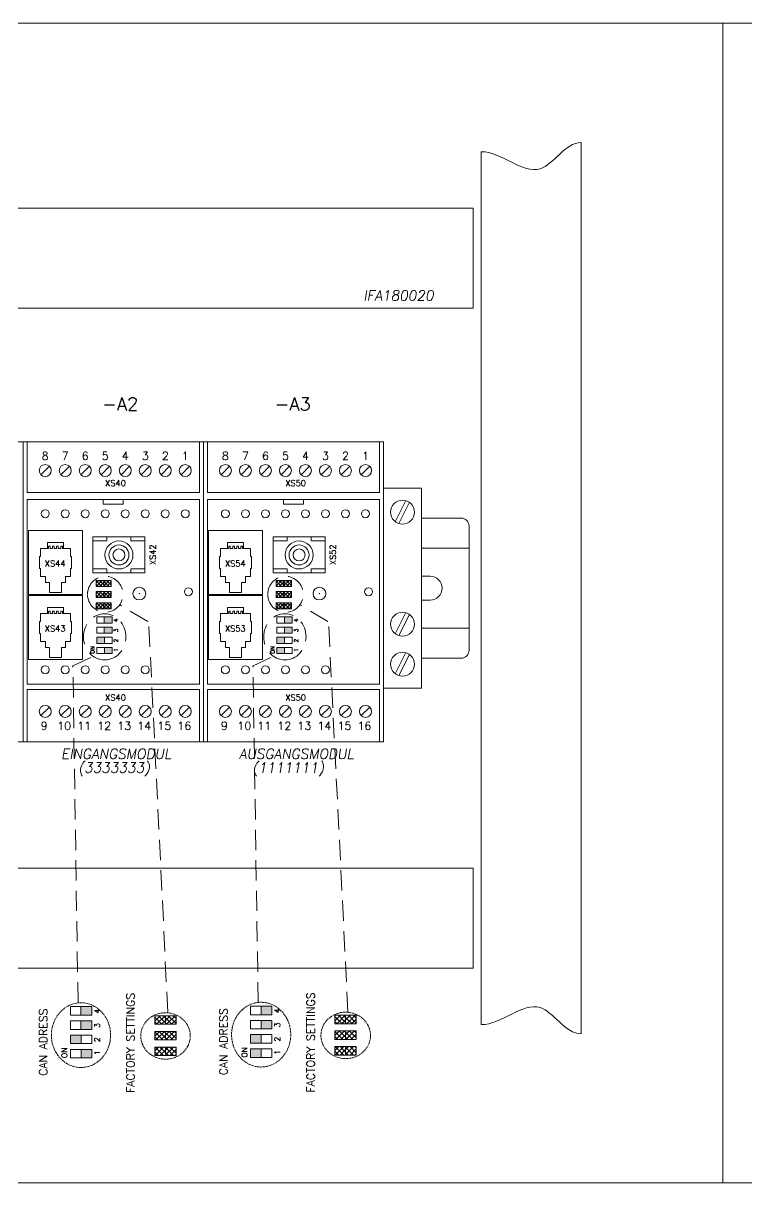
# Model space of a CAD drawing. Extents: x -2993 to 3661, y -4147 to -1441.
# Drawn here: x -1417.5 to -1236.7, y -2866.4 to -2576.6 of the extents above; entities that cross this region are included whole.
import ezdxf
from ezdxf.enums import TextEntityAlignment as Align

# ---------------------------------------------------------------- set-up
doc = ezdxf.new("R2010")
doc.units = 0
doc.header["$LTSCALE"] = 0.1
doc.header["$MEASUREMENT"] = 0
doc.linetypes.add('DASHED', pattern=[19.05, 12.7, -6.35])
doc.layers.get('0').update_dxf_attribs({"linetype": 'CONTINUOUS'})
for name, color, linetype in [('50C', 7, 'CONTINUOUS'), ('DIM', 5, 'CONTINUOUS'), ('KABELGOTEN', 5, 'CONTINUOUS'), ('MONTAGEPLAAT', 230, 'CONTINUOUS'), ('MOTMODULE', 7, 'CONTINUOUS'), ('RAILS', 1, 'CONTINUOUS')]:
    doc.layers.add(name, color=color, linetype=linetype)
doc.styles.get("Standard").update_dxf_attribs({"font": 'simplex.shx'})

msp = doc.modelspace()

# ---------------------------------------------------------------- hatches: boundary and pattern name
at = {"lineweight": 13}
h = msp.add_hatch(color=7, dxfattribs=at)
h.paths.add_polyline_path([(-1395.28, -2732.61), (-1397.16, -2732.61), (-1397.16, -2734.13), (-1395.28, -2734.13)])
h.paths.add_polyline_path([(-1397.16, -2730.07), (-1399.09, -2730.07), (-1399.09, -2731.59), (-1397.16, -2731.59)])
h.paths.add_polyline_path([(-1395.28, -2727.53), (-1397.21, -2727.53), (-1397.21, -2729.05), (-1395.28, -2729.05)])
h.paths.add_polyline_path([(-1395.28, -2724.99), (-1397.21, -2724.99), (-1397.21, -2726.51), (-1395.28, -2726.51)])
at = {"linetype": 'DASHED', "lineweight": 13}
h = msp.add_hatch(color=7, dxfattribs=at)
h.paths.add_polyline_path([(-1352.16, -2732.61), (-1354.09, -2732.61), (-1354.09, -2734.13), (-1352.16, -2734.13)])
h.paths.add_polyline_path([(-1352.16, -2730.07), (-1354.09, -2730.07), (-1354.09, -2731.59), (-1352.16, -2731.59)])
h.paths.add_polyline_path([(-1350.28, -2727.53), (-1352.21, -2727.53), (-1352.21, -2729.05), (-1350.28, -2729.05)])
h.paths.add_polyline_path([(-1350.28, -2724.99), (-1352.21, -2724.99), (-1352.21, -2726.51), (-1350.28, -2726.51)])
h = msp.add_hatch(color=7, dxfattribs=at)
h.paths.add_polyline_path([(-1400.36, -2833.06), (-1402.99, -2833.06), (-1402.99, -2835.19), (-1400.36, -2835.19)])
h.paths.add_polyline_path([(-1402.99, -2829.5), (-1405.69, -2829.5), (-1405.69, -2831.63), (-1402.99, -2831.63)])
h.paths.add_polyline_path([(-1400.36, -2825.94), (-1403.06, -2825.94), (-1403.06, -2828.08), (-1400.36, -2828.08)])
h.paths.add_polyline_path([(-1400.36, -2822.39), (-1403.06, -2822.39), (-1403.06, -2824.52), (-1400.36, -2824.52)])
h = msp.add_hatch(color=7, dxfattribs=at)
h.paths.add_polyline_path([(-1357.99, -2832.93), (-1360.69, -2832.93), (-1360.69, -2835.06), (-1357.99, -2835.06)])
h.paths.add_polyline_path([(-1357.99, -2829.38), (-1360.69, -2829.38), (-1360.69, -2831.51), (-1357.99, -2831.51)])
h.paths.add_polyline_path([(-1355.36, -2825.82), (-1358.06, -2825.82), (-1358.06, -2827.95), (-1355.36, -2827.95)])
h.paths.add_polyline_path([(-1355.36, -2822.26), (-1358.06, -2822.26), (-1358.06, -2824.4), (-1355.36, -2824.4)])

# ---------------------------------------------------------------- linework, layer by layer
at = {"color": 7, "linetype": 'Continuous', "lineweight": 13}
for p, q in [((-1417.47, -2681.2), (-1462.47, -2681.2)), ((-1417.47, -2756.2), (-1417.47, -2681.2)), ((-1417.47, -2756.2), (-1417.47, -2681.2)), ((-1417.47, -2756.2), (-1417.47, -2681.2)), ((-1417.47, -2756.2), (-1417.47, -2681.2)), ((-1417.47, -2756.2), (-1417.47, -2681.2)), ((-1417.47, -2756.2), (-1417.47, -2681.2)), ((-1417.47, -2756.2), (-1417.47, -2681.2)), ((-1417.47, -2756.2), (-1417.47, -2681.2)), ((-1372.47, -2681.2), (-1417.47, -2681.2)), ((-1372.47, -2681.2), (-1417.47, -2681.2)), ((-1372.47, -2756.2), (-1372.47, -2681.2)), ((-1372.47, -2756.2), (-1372.47, -2681.2)), ((-1372.47, -2756.2), (-1372.47, -2681.2)), ((-1372.47, -2756.2), (-1372.47, -2681.2)), ((-1372.47, -2756.2), (-1372.47, -2681.2)), ((-1372.47, -2756.2), (-1372.47, -2681.2)), ((-1372.47, -2756.2), (-1372.47, -2681.2)), ((-1372.47, -2756.2), (-1372.47, -2681.2)), ((-1372.47, -2756.2), (-1372.47, -2681.2)), ((-1372.47, -2756.2), (-1372.47, -2681.2)), ((-1327.47, -2681.2), (-1372.47, -2681.2)), ((-1327.47, -2681.2), (-1372.47, -2681.2)), ((-1327.47, -2756.2), (-1327.47, -2681.2)), ((-1327.47, -2756.2), (-1327.47, -2681.2)), ((-1327.47, -2756.2), (-1327.47, -2681.2)), ((-1327.47, -2756.2), (-1327.47, -2681.2)), ((-1417.47, -2756.2), (-1462.47, -2756.2)), ((-1417.47, -2756.2), (-1462.47, -2756.2)), ((-1372.47, -2756.2), (-1417.47, -2756.2)), ((-1372.47, -2756.2), (-1417.47, -2756.2)), ((-1327.47, -2756.2), (-1372.47, -2756.2)), ((-1327.47, -2756.2), (-1372.47, -2756.2)), ((-1405.69, -2822.39), (-1405.69, -2824.52)), ((-1400.36, -2822.39), (-1405.69, -2822.39)), ((-1403.06, -2822.39), (-1403.06, -2824.52)), ((-1400.36, -2824.52), (-1400.36, -2822.39)), ((-1360.69, -2822.26), (-1360.69, -2824.4)), ((-1355.36, -2822.26), (-1360.69, -2822.26)), ((-1358.06, -2822.26), (-1358.06, -2824.4)), ((-1355.36, -2824.4), (-1355.36, -2822.26)), ((-1405.69, -2824.52), (-1400.36, -2824.52)), ((-1384.62, -2824.66), (-1379.28, -2824.66)), ((-1384.62, -2826.8), (-1384.62, -2824.66)), ((-1381.92, -2824.66), (-1381.92, -2826.8)), ((-1379.28, -2824.66), (-1379.28, -2826.8)), ((-1360.69, -2824.4), (-1355.36, -2824.4)), ((-1339.62, -2824.54), (-1334.28, -2824.54)), ((-1339.62, -2826.67), (-1339.62, -2824.54)), ((-1336.92, -2824.54), (-1336.92, -2826.67)), ((-1334.28, -2824.54), (-1334.28, -2826.67)), ((-1405.69, -2825.94), (-1405.69, -2828.08)), ((-1400.36, -2825.94), (-1405.69, -2825.94)), ((-1405.69, -2828.08), (-1400.36, -2828.08)), ((-1403.06, -2825.94), (-1403.06, -2828.08)), ((-1400.36, -2828.08), (-1400.36, -2825.94)), ((-1379.28, -2826.8), (-1384.62, -2826.8)), ((-1384.62, -2830.71), (-1384.62, -2828.57)), ((-1384.62, -2828.57), (-1379.28, -2828.57)), ((-1381.92, -2828.57), (-1381.92, -2830.71)), ((-1379.28, -2828.57), (-1379.28, -2830.71)), ((-1360.69, -2825.82), (-1360.69, -2827.95)), ((-1355.36, -2825.82), (-1360.69, -2825.82)), ((-1360.69, -2827.95), (-1355.36, -2827.95)), ((-1358.06, -2825.82), (-1358.06, -2827.95)), ((-1355.36, -2827.95), (-1355.36, -2825.82)), ((-1334.28, -2826.67), (-1339.62, -2826.67)), ((-1339.62, -2830.58), (-1339.62, -2828.45)), ((-1339.62, -2828.45), (-1334.28, -2828.45)), ((-1336.92, -2828.45), (-1336.92, -2830.58)), ((-1334.28, -2828.45), (-1334.28, -2830.58)), ((-1405.69, -2831.63), (-1405.69, -2829.5)), ((-1405.69, -2829.5), (-1400.36, -2829.5)), ((-1402.99, -2829.5), (-1402.99, -2831.63)), ((-1400.36, -2829.5), (-1400.36, -2831.63)), ((-1379.28, -2830.71), (-1384.62, -2830.71)), ((-1360.69, -2831.51), (-1360.69, -2829.38)), ((-1360.69, -2829.38), (-1355.36, -2829.38)), ((-1355.36, -2831.51), (-1360.69, -2831.51)), ((-1357.99, -2829.38), (-1357.99, -2831.51)), ((-1355.36, -2829.38), (-1355.36, -2831.51)), ((-1334.28, -2830.58), (-1339.62, -2830.58)), ((-1400.36, -2831.63), (-1405.69, -2831.63)), ((-1405.69, -2835.19), (-1405.69, -2833.06)), ((-1405.69, -2833.06), (-1400.36, -2833.06)), ((-1402.99, -2833.06), (-1402.99, -2835.19)), ((-1400.36, -2833.06), (-1400.36, -2835.19)), ((-1384.62, -2832.49), (-1379.28, -2832.49)), ((-1384.62, -2834.62), (-1384.62, -2832.49)), ((-1381.92, -2832.49), (-1381.92, -2834.62)), ((-1379.28, -2832.49), (-1379.28, -2834.62)), ((-1360.69, -2835.06), (-1360.69, -2832.93)), ((-1360.69, -2832.93), (-1355.36, -2832.93)), ((-1357.99, -2832.93), (-1357.99, -2835.06)), ((-1355.36, -2832.93), (-1355.36, -2835.06)), ((-1339.62, -2832.36), (-1334.28, -2832.36)), ((-1339.62, -2834.49), (-1339.62, -2832.36)), ((-1336.92, -2832.36), (-1336.92, -2834.49)), ((-1334.28, -2832.36), (-1334.28, -2834.49)), ((-1400.36, -2835.19), (-1405.69, -2835.19)), ((-1379.28, -2834.62), (-1384.62, -2834.62)), ((-1355.36, -2835.06), (-1360.69, -2835.06)), ((-1334.28, -2834.49), (-1339.62, -2834.49))]:
    msp.add_line(p, q, dxfattribs=at)
at = {"color": 7, "lineweight": 13}
for p, q in [((-1417.47, -2681.2), (-1417.47, -2756.2)), ((-1417.47, -2681.2), (-1417.47, -2756.2)), ((-1417.47, -2681.2), (-1417.47, -2756.2)), ((-1417.47, -2681.2), (-1417.47, -2756.2)), ((-1417.47, -2681.2), (-1417.47, -2756.2)), ((-1417.47, -2681.2), (-1417.47, -2756.2)), ((-1417.47, -2681.2), (-1417.47, -2756.2)), ((-1417.47, -2681.2), (-1417.47, -2756.2)), ((-1372.47, -2681.2), (-1417.47, -2681.2)), ((-1372.47, -2681.2), (-1417.47, -2681.2)), ((-1416.47, -2693.9), (-1416.47, -2681.2)), ((-1373.47, -2693.9), (-1373.47, -2681.2)), ((-1372.47, -2681.2), (-1372.47, -2756.2)), ((-1372.47, -2681.2), (-1372.47, -2756.2)), ((-1372.47, -2681.2), (-1372.47, -2756.2)), ((-1372.47, -2681.2), (-1372.47, -2756.2)), ((-1372.47, -2681.2), (-1372.47, -2756.2)), ((-1372.47, -2681.2), (-1372.47, -2756.2)), ((-1372.47, -2681.2), (-1372.47, -2756.2)), ((-1372.47, -2681.2), (-1372.47, -2756.2)), ((-1372.47, -2681.2), (-1372.47, -2756.2)), ((-1327.47, -2681.2), (-1372.47, -2681.2)), ((-1327.47, -2681.2), (-1372.47, -2681.2)), ((-1371.47, -2693.9), (-1371.47, -2681.2)), ((-1328.47, -2693.9), (-1328.47, -2681.2)), ((-1327.47, -2681.2), (-1327.47, -2756.2)), ((-1410.91, -2687.34), (-1413.03, -2689.46)), ((-1405.91, -2687.34), (-1408.03, -2689.46)), ((-1400.91, -2687.34), (-1403.03, -2689.46)), ((-1395.91, -2687.34), (-1398.03, -2689.46)), ((-1390.91, -2687.34), (-1393.03, -2689.46)), ((-1385.91, -2687.34), (-1388.03, -2689.46)), ((-1380.91, -2687.34), (-1383.03, -2689.46)), ((-1375.91, -2687.34), (-1378.03, -2689.46)), ((-1365.91, -2687.34), (-1368.03, -2689.46)), ((-1360.91, -2687.34), (-1363.03, -2689.46)), ((-1355.91, -2687.34), (-1358.03, -2689.46)), ((-1350.91, -2687.34), (-1353.03, -2689.46)), ((-1345.91, -2687.34), (-1348.03, -2689.46)), ((-1340.91, -2687.34), (-1343.03, -2689.46)), ((-1335.91, -2687.34), (-1338.03, -2689.46)), ((-1330.91, -2687.34), (-1333.03, -2689.46)), ((-1417.47, -2740.9), (-1417.47, -2690.9)), ((-1417.47, -2740.9), (-1417.47, -2690.9)), ((-1417.47, -2740.9), (-1417.47, -2690.9)), ((-1372.47, -2740.9), (-1372.47, -2690.9)), ((-1327.47, -2740.9), (-1327.47, -2690.9)), ((-1417.47, -2699.38), (-1417.47, -2692.53)), ((-1417.47, -2743.7), (-1417.47, -2693.7)), ((-1417.47, -2743.7), (-1417.47, -2693.7)), ((-1373.47, -2693.9), (-1416.47, -2693.9)), ((-1372.47, -2743.7), (-1372.47, -2693.7)), ((-1372.47, -2743.7), (-1372.47, -2693.7)), ((-1328.47, -2693.9), (-1371.47, -2693.9)), ((-1327.47, -2742.8), (-1327.47, -2692.8)), ((-1327.47, -2743.7), (-1327.47, -2693.7)), ((-1327.47, -2743.7), (-1327.47, -2693.7)), ((-1327.47, -2743.7), (-1327.47, -2693.7)), ((-1417.47, -2741.8), (-1417.47, -2695.6)), ((-1417.47, -2741.8), (-1417.47, -2695.6)), ((-1416.47, -2741.8), (-1416.47, -2695.6)), ((-1373.47, -2695.6), (-1416.47, -2695.6)), ((-1397.47, -2695.6), (-1397.47, -2696.8)), ((-1392.47, -2696.8), (-1397.47, -2696.8)), ((-1392.47, -2695.6), (-1392.47, -2696.8)), ((-1373.47, -2741.8), (-1373.47, -2695.6)), ((-1372.47, -2741.8), (-1372.47, -2695.6)), ((-1371.47, -2741.8), (-1371.47, -2695.6)), ((-1328.47, -2695.6), (-1371.47, -2695.6)), ((-1352.47, -2695.6), (-1352.47, -2696.8)), ((-1347.47, -2696.8), (-1352.47, -2696.8)), ((-1347.47, -2695.6), (-1347.47, -2696.8)), ((-1328.47, -2741.8), (-1328.47, -2695.6)), ((-1317.97, -2700.3), (-1317.97, -2735.3)), ((-1416.16, -2703.37), (-1416.16, -2719.37)), ((-1416.16, -2703.37), (-1402.66, -2703.37)), ((-1402.66, -2703.37), (-1402.66, -2719.37)), ((-1371.16, -2703.37), (-1371.16, -2719.37)), ((-1371.16, -2703.37), (-1357.66, -2703.37)), ((-1357.66, -2703.37), (-1357.66, -2719.37)), ((-1411.41, -2706.37), (-1407.41, -2706.37)), ((-1411.41, -2706.37), (-1411.41, -2707.87)), ((-1407.41, -2706.37), (-1407.41, -2707.87)), ((-1400.05, -2705), (-1400.05, -2714)), ((-1387.05, -2705), (-1400.05, -2705)), ((-1396.55, -2706), (-1400.05, -2706)), ((-1396.55, -2706), (-1396.55, -2705)), ((-1390.55, -2706), (-1390.55, -2705)), ((-1387.05, -2706), (-1390.55, -2706)), ((-1387.05, -2705), (-1387.05, -2714)), ((-1366.41, -2706.37), (-1362.41, -2706.37)), ((-1366.41, -2706.37), (-1366.41, -2707.87)), ((-1362.41, -2706.37), (-1362.41, -2707.87)), ((-1355.05, -2705), (-1355.05, -2714)), ((-1342.05, -2705), (-1355.05, -2705)), ((-1351.55, -2706), (-1355.05, -2706)), ((-1351.55, -2706), (-1351.55, -2705)), ((-1345.55, -2706), (-1345.55, -2705)), ((-1342.05, -2706), (-1345.55, -2706)), ((-1342.05, -2705), (-1342.05, -2714)), ((-1413.16, -2707.87), (-1413.16, -2709.87)), ((-1413.16, -2707.87), (-1411.41, -2707.87)), ((-1411.14, -2707.87), (-1411.41, -2707.87)), ((-1411.14, -2707.28), (-1410.73, -2707.28)), ((-1411.14, -2707.87), (-1411.14, -2707.28)), ((-1410.73, -2707.28), (-1410.73, -2707.87)), ((-1410.73, -2707.87), (-1410.12, -2707.87)), ((-1410.12, -2707.28), (-1409.71, -2707.28)), ((-1410.12, -2707.87), (-1410.12, -2707.28)), ((-1409.71, -2707.28), (-1409.71, -2707.87)), ((-1409.71, -2707.87), (-1409.11, -2707.87)), ((-1409.11, -2707.87), (-1409.11, -2707.28)), ((-1409.11, -2707.28), (-1408.7, -2707.28)), ((-1408.7, -2707.28), (-1408.7, -2707.87)), ((-1408.7, -2707.87), (-1408.09, -2707.87)), ((-1408.09, -2707.28), (-1407.68, -2707.28)), ((-1408.09, -2707.87), (-1408.09, -2707.28)), ((-1407.68, -2707.28), (-1407.68, -2707.87)), ((-1407.68, -2707.87), (-1407.41, -2707.87)), ((-1407.41, -2707.87), (-1405.66, -2707.87)), ((-1405.66, -2707.87), (-1405.66, -2709.87)), ((-1368.16, -2707.87), (-1368.16, -2709.87)), ((-1368.16, -2707.87), (-1366.41, -2707.87)), ((-1366.14, -2707.87), (-1366.41, -2707.87)), ((-1366.14, -2707.28), (-1365.73, -2707.28)), ((-1366.14, -2707.87), (-1366.14, -2707.28)), ((-1365.73, -2707.28), (-1365.73, -2707.87)), ((-1365.73, -2707.87), (-1365.12, -2707.87)), ((-1365.12, -2707.28), (-1364.71, -2707.28)), ((-1365.12, -2707.87), (-1365.12, -2707.28)), ((-1364.71, -2707.28), (-1364.71, -2707.87)), ((-1364.71, -2707.87), (-1364.11, -2707.87)), ((-1364.11, -2707.87), (-1364.11, -2707.28)), ((-1364.11, -2707.28), (-1363.7, -2707.28)), ((-1363.7, -2707.28), (-1363.7, -2707.87)), ((-1363.7, -2707.87), (-1363.09, -2707.87)), ((-1363.09, -2707.28), (-1362.68, -2707.28)), ((-1363.09, -2707.87), (-1363.09, -2707.28)), ((-1362.68, -2707.28), (-1362.68, -2707.87)), ((-1362.68, -2707.87), (-1362.41, -2707.87)), ((-1362.41, -2707.87), (-1360.66, -2707.87)), ((-1360.66, -2707.87), (-1360.66, -2709.87)), ((-1413.41, -2709.87), (-1413.16, -2709.87)), ((-1413.41, -2709.87), (-1413.41, -2712.87)), ((-1405.66, -2709.87), (-1405.41, -2709.87)), ((-1405.41, -2709.87), (-1405.41, -2712.87)), ((-1368.41, -2709.87), (-1368.16, -2709.87)), ((-1368.41, -2709.87), (-1368.41, -2712.87)), ((-1360.66, -2709.87), (-1360.41, -2709.87)), ((-1360.41, -2709.87), (-1360.41, -2712.87)), ((-1413.41, -2712.87), (-1413.16, -2712.87)), ((-1413.16, -2712.87), (-1413.16, -2714.87)), ((-1413.16, -2714.87), (-1411.91, -2714.87)), ((-1411.91, -2714.87), (-1411.91, -2716.37)), ((-1406.91, -2714.87), (-1405.66, -2714.87)), ((-1406.91, -2714.87), (-1406.91, -2716.37)), ((-1405.66, -2712.87), (-1405.66, -2714.87)), ((-1405.66, -2712.87), (-1405.41, -2712.87)), ((-1396.55, -2713), (-1400.05, -2713)), ((-1387.05, -2714), (-1400.05, -2714)), ((-1396.55, -2714), (-1396.55, -2713)), ((-1387.05, -2713), (-1390.55, -2713)), ((-1390.55, -2714), (-1390.55, -2713)), ((-1368.41, -2712.87), (-1368.16, -2712.87)), ((-1368.16, -2712.87), (-1368.16, -2714.87)), ((-1368.16, -2714.87), (-1366.91, -2714.87)), ((-1366.91, -2714.87), (-1366.91, -2716.37)), ((-1361.91, -2714.87), (-1360.66, -2714.87)), ((-1361.91, -2714.87), (-1361.91, -2716.37)), ((-1360.66, -2712.87), (-1360.66, -2714.87)), ((-1360.66, -2712.87), (-1360.41, -2712.87)), ((-1351.55, -2713), (-1355.05, -2713)), ((-1342.05, -2714), (-1355.05, -2714)), ((-1351.55, -2714), (-1351.55, -2713)), ((-1342.05, -2713), (-1345.55, -2713)), ((-1345.55, -2714), (-1345.55, -2713)), ((-1411.91, -2716.37), (-1410.91, -2716.37)), ((-1410.91, -2716.37), (-1410.91, -2718.87)), ((-1407.91, -2716.37), (-1407.91, -2718.87)), ((-1407.91, -2716.37), (-1406.91, -2716.37)), ((-1399.27, -2715.85), (-1395.46, -2715.85)), ((-1399.27, -2717.37), (-1399.27, -2715.85)), ((-1397.77, -2715.85), (-1399.27, -2717.35)), ((-1398.66, -2715.85), (-1399.27, -2716.45)), ((-1399.27, -2715.95), (-1397.84, -2717.37)), ((-1399.27, -2716.85), (-1398.74, -2717.37)), ((-1395.46, -2717.37), (-1399.27, -2717.37)), ((-1398.47, -2715.85), (-1397.34, -2716.98)), ((-1397.34, -2716.31), (-1398.39, -2717.37)), ((-1397.57, -2715.85), (-1397.34, -2716.08)), ((-1397.34, -2717.21), (-1397.49, -2717.37)), ((-1397.34, -2715.85), (-1397.34, -2717.37)), ((-1395.97, -2715.85), (-1397.34, -2717.21)), ((-1396.87, -2715.85), (-1397.34, -2716.31)), ((-1397.34, -2716.08), (-1396.05, -2717.37)), ((-1397.34, -2716.98), (-1396.95, -2717.37)), ((-1396.67, -2715.85), (-1395.46, -2717.06)), ((-1395.46, -2716.23), (-1396.6, -2717.37)), ((-1395.78, -2715.85), (-1395.46, -2716.17)), ((-1395.46, -2717.13), (-1395.7, -2717.37)), ((-1395.46, -2715.85), (-1395.46, -2717.37)), ((-1366.91, -2716.37), (-1365.91, -2716.37)), ((-1365.91, -2716.37), (-1365.91, -2718.87)), ((-1362.91, -2716.37), (-1362.91, -2718.87)), ((-1362.91, -2716.37), (-1361.91, -2716.37)), ((-1354.27, -2715.85), (-1350.46, -2715.85)), ((-1354.27, -2717.37), (-1354.27, -2715.85)), ((-1352.87, -2715.85), (-1354.27, -2717.25)), ((-1353.76, -2715.85), (-1354.27, -2716.35)), ((-1354.27, -2716.05), (-1352.94, -2717.37)), ((-1354.27, -2716.95), (-1353.84, -2717.37)), ((-1350.46, -2717.37), (-1354.27, -2717.37)), ((-1353.57, -2715.85), (-1352.34, -2717.08)), ((-1352.34, -2716.22), (-1353.49, -2717.37)), ((-1352.67, -2715.85), (-1352.34, -2716.18)), ((-1352.34, -2717.11), (-1352.59, -2717.37)), ((-1352.34, -2715.85), (-1352.34, -2717.37)), ((-1351.07, -2715.85), (-1352.34, -2717.11)), ((-1351.97, -2715.85), (-1352.34, -2716.22)), ((-1352.34, -2716.18), (-1351.15, -2717.37)), ((-1352.34, -2717.08), (-1352.05, -2717.37)), ((-1351.77, -2715.85), (-1350.46, -2717.16)), ((-1350.46, -2716.13), (-1351.7, -2717.37)), ((-1350.88, -2715.85), (-1350.46, -2716.26)), ((-1350.46, -2717.03), (-1350.8, -2717.37)), ((-1350.46, -2715.85), (-1350.46, -2717.37)), ((-1416.16, -2719.37), (-1402.66, -2719.37)), ((-1416.16, -2719.62), (-1416.16, -2735.62)), ((-1416.16, -2719.62), (-1402.66, -2719.62)), ((-1410.91, -2718.87), (-1407.91, -2718.87)), ((-1402.66, -2719.62), (-1402.66, -2735.62)), ((-1399.27, -2718.64), (-1395.46, -2718.64)), ((-1399.27, -2720.16), (-1399.27, -2718.64)), ((-1397.87, -2718.64), (-1399.27, -2720.04)), ((-1398.76, -2718.64), (-1399.27, -2719.14)), ((-1399.27, -2718.64), (-1397.74, -2720.16)), ((-1399.27, -2719.54), (-1398.64, -2720.16)), ((-1395.46, -2720.16), (-1399.27, -2720.16)), ((-1397.34, -2719.01), (-1398.49, -2720.16)), ((-1398.37, -2718.64), (-1397.34, -2719.67)), ((-1397.34, -2719.91), (-1397.59, -2720.16)), ((-1397.47, -2718.64), (-1397.34, -2718.78)), ((-1397.34, -2718.64), (-1397.34, -2720.16)), ((-1396.07, -2718.64), (-1397.34, -2719.91)), ((-1396.97, -2718.64), (-1397.34, -2719.01)), ((-1397.34, -2718.78), (-1395.95, -2720.16)), ((-1397.34, -2719.67), (-1396.85, -2720.16)), ((-1395.46, -2718.92), (-1396.7, -2720.16)), ((-1396.57, -2718.64), (-1395.46, -2719.76)), ((-1395.46, -2719.82), (-1395.8, -2720.16)), ((-1395.68, -2718.64), (-1395.46, -2718.86)), ((-1395.46, -2718.64), (-1395.46, -2720.16)), ((-1371.16, -2719.37), (-1357.66, -2719.37)), ((-1371.16, -2719.62), (-1371.16, -2735.62)), ((-1371.16, -2719.62), (-1357.66, -2719.62)), ((-1365.91, -2718.87), (-1362.91, -2718.87)), ((-1357.66, -2719.62), (-1357.66, -2735.62)), ((-1354.27, -2718.64), (-1350.46, -2718.64)), ((-1354.27, -2720.16), (-1354.27, -2718.64)), ((-1352.97, -2718.64), (-1354.27, -2719.94)), ((-1353.86, -2718.64), (-1354.27, -2719.04)), ((-1354.27, -2718.74), (-1352.84, -2720.16)), ((-1354.27, -2719.64), (-1353.74, -2720.16)), ((-1350.46, -2720.16), (-1354.27, -2720.16)), ((-1352.34, -2718.91), (-1353.59, -2720.16)), ((-1353.47, -2718.64), (-1352.34, -2719.77)), ((-1352.34, -2719.81), (-1352.69, -2720.16)), ((-1352.57, -2718.64), (-1352.34, -2718.87)), ((-1352.34, -2718.64), (-1352.34, -2720.16)), ((-1351.17, -2718.64), (-1352.34, -2719.81)), ((-1352.07, -2718.64), (-1352.34, -2718.91)), ((-1352.34, -2718.87), (-1351.05, -2720.16)), ((-1352.34, -2719.77), (-1351.95, -2720.16)), ((-1350.46, -2718.82), (-1351.8, -2720.16)), ((-1351.67, -2718.64), (-1350.46, -2719.86)), ((-1350.46, -2719.72), (-1350.9, -2720.16)), ((-1350.78, -2718.64), (-1350.46, -2718.96)), ((-1350.46, -2718.64), (-1350.46, -2720.16)), ((-1413.16, -2724.12), (-1413.16, -2726.12)), ((-1413.16, -2724.12), (-1411.41, -2724.12)), ((-1411.41, -2722.62), (-1407.41, -2722.62)), ((-1411.41, -2722.62), (-1411.41, -2724.12)), ((-1411.14, -2724.12), (-1411.41, -2724.12)), ((-1411.14, -2723.53), (-1410.73, -2723.53)), ((-1411.14, -2724.12), (-1411.14, -2723.53)), ((-1410.73, -2723.53), (-1410.73, -2724.12)), ((-1410.73, -2724.12), (-1410.12, -2724.12)), ((-1410.12, -2723.53), (-1409.71, -2723.53)), ((-1410.12, -2724.12), (-1410.12, -2723.53)), ((-1409.71, -2723.53), (-1409.71, -2724.12)), ((-1409.71, -2724.12), (-1409.11, -2724.12)), ((-1409.11, -2724.12), (-1409.11, -2723.53)), ((-1409.11, -2723.53), (-1408.7, -2723.53)), ((-1408.7, -2723.53), (-1408.7, -2724.12)), ((-1408.7, -2724.12), (-1408.09, -2724.12)), ((-1408.09, -2723.53), (-1407.68, -2723.53)), ((-1408.09, -2724.12), (-1408.09, -2723.53)), ((-1407.68, -2723.53), (-1407.68, -2724.12)), ((-1407.68, -2724.12), (-1407.41, -2724.12)), ((-1407.41, -2722.62), (-1407.41, -2724.12)), ((-1407.41, -2724.12), (-1405.66, -2724.12)), ((-1405.66, -2724.12), (-1405.66, -2726.12)), ((-1399.27, -2721.43), (-1395.46, -2721.43)), ((-1399.27, -2722.96), (-1399.27, -2721.43)), ((-1397.97, -2721.43), (-1399.27, -2722.73)), ((-1398.86, -2721.43), (-1399.27, -2721.84)), ((-1399.27, -2722.23), (-1398.54, -2722.96)), ((-1395.46, -2722.96), (-1399.27, -2722.96)), ((-1399.17, -2721.43), (-1397.64, -2722.96)), ((-1397.34, -2721.7), (-1398.59, -2722.96)), ((-1398.27, -2721.43), (-1397.34, -2722.37)), ((-1397.34, -2722.6), (-1397.69, -2722.96)), ((-1397.37, -2721.43), (-1397.34, -2721.47)), ((-1397.34, -2721.43), (-1397.34, -2722.96)), ((-1396.17, -2721.43), (-1397.34, -2722.6)), ((-1397.07, -2721.43), (-1397.34, -2721.7)), ((-1397.34, -2721.47), (-1395.85, -2722.96)), ((-1397.34, -2722.37), (-1396.75, -2722.96)), ((-1395.46, -2721.62), (-1396.8, -2722.96)), ((-1396.47, -2721.43), (-1395.46, -2722.45)), ((-1395.46, -2722.52), (-1395.9, -2722.96)), ((-1395.58, -2721.43), (-1395.46, -2721.55)), ((-1395.46, -2721.43), (-1395.46, -2722.96)), ((-1368.16, -2724.12), (-1368.16, -2726.12)), ((-1368.16, -2724.12), (-1366.41, -2724.12)), ((-1366.41, -2722.62), (-1362.41, -2722.62)), ((-1366.41, -2722.62), (-1366.41, -2724.12)), ((-1366.14, -2724.12), (-1366.41, -2724.12)), ((-1366.14, -2723.53), (-1365.73, -2723.53)), ((-1366.14, -2724.12), (-1366.14, -2723.53)), ((-1365.73, -2723.53), (-1365.73, -2724.12)), ((-1365.73, -2724.12), (-1365.12, -2724.12)), ((-1365.12, -2723.53), (-1364.71, -2723.53)), ((-1365.12, -2724.12), (-1365.12, -2723.53)), ((-1364.71, -2723.53), (-1364.71, -2724.12)), ((-1364.71, -2724.12), (-1364.11, -2724.12)), ((-1364.11, -2724.12), (-1364.11, -2723.53)), ((-1364.11, -2723.53), (-1363.7, -2723.53)), ((-1363.7, -2723.53), (-1363.7, -2724.12)), ((-1363.7, -2724.12), (-1363.09, -2724.12)), ((-1363.09, -2723.53), (-1362.68, -2723.53)), ((-1363.09, -2724.12), (-1363.09, -2723.53)), ((-1362.68, -2723.53), (-1362.68, -2724.12)), ((-1362.68, -2724.12), (-1362.41, -2724.12)), ((-1362.41, -2722.62), (-1362.41, -2724.12)), ((-1362.41, -2724.12), (-1360.66, -2724.12)), ((-1360.66, -2724.12), (-1360.66, -2726.12)), ((-1354.27, -2721.43), (-1350.46, -2721.43)), ((-1354.27, -2722.96), (-1354.27, -2721.43)), ((-1353.07, -2721.43), (-1354.27, -2722.63)), ((-1353.96, -2721.43), (-1354.27, -2721.74)), ((-1354.27, -2721.44), (-1352.74, -2722.96)), ((-1354.27, -2722.33), (-1353.64, -2722.96)), ((-1350.46, -2722.96), (-1354.27, -2722.96)), ((-1352.34, -2721.6), (-1353.69, -2722.96)), ((-1353.37, -2721.43), (-1352.34, -2722.47)), ((-1352.34, -2722.5), (-1352.79, -2722.96)), ((-1352.47, -2721.43), (-1352.34, -2721.57)), ((-1352.34, -2721.43), (-1352.34, -2722.96)), ((-1351.27, -2721.43), (-1352.34, -2722.5)), ((-1352.17, -2721.43), (-1352.34, -2721.6)), ((-1352.34, -2721.57), (-1350.95, -2722.96)), ((-1352.34, -2722.47), (-1351.85, -2722.96)), ((-1350.46, -2721.52), (-1351.9, -2722.96)), ((-1351.57, -2721.43), (-1350.46, -2722.55)), ((-1350.46, -2722.42), (-1351, -2722.96)), ((-1350.68, -2721.43), (-1350.46, -2721.65)), ((-1350.46, -2721.43), (-1350.46, -2722.96)), ((-1413.41, -2726.12), (-1413.16, -2726.12)), ((-1413.41, -2726.12), (-1413.41, -2729.12)), ((-1405.66, -2726.12), (-1405.41, -2726.12)), ((-1405.41, -2726.12), (-1405.41, -2729.12)), ((-1395.28, -2724.99), (-1399.09, -2724.99)), ((-1399.09, -2724.99), (-1399.09, -2726.51)), ((-1399.09, -2726.51), (-1395.28, -2726.51)), ((-1397.21, -2724.99), (-1397.21, -2726.51)), ((-1395.28, -2726.51), (-1395.28, -2724.99)), ((-1368.41, -2726.12), (-1368.16, -2726.12)), ((-1368.41, -2726.12), (-1368.41, -2729.12)), ((-1360.66, -2726.12), (-1360.41, -2726.12)), ((-1360.41, -2726.12), (-1360.41, -2729.12)), ((-1350.28, -2724.99), (-1354.09, -2724.99)), ((-1354.09, -2724.99), (-1354.09, -2726.51)), ((-1354.09, -2726.51), (-1350.28, -2726.51)), ((-1352.21, -2724.99), (-1352.21, -2726.51)), ((-1350.28, -2726.51), (-1350.28, -2724.99)), ((-1413.41, -2729.12), (-1413.16, -2729.12)), ((-1413.16, -2729.12), (-1413.16, -2731.12)), ((-1405.66, -2729.12), (-1405.66, -2731.12)), ((-1405.66, -2729.12), (-1405.41, -2729.12)), ((-1395.28, -2727.53), (-1399.09, -2727.53)), ((-1399.09, -2727.53), (-1399.09, -2729.05)), ((-1399.09, -2729.05), (-1395.28, -2729.05)), ((-1399.09, -2730.07), (-1395.28, -2730.07)), ((-1399.09, -2731.59), (-1399.09, -2730.07)), ((-1397.21, -2727.53), (-1397.21, -2729.05)), ((-1397.16, -2730.07), (-1397.16, -2731.59)), ((-1395.28, -2729.05), (-1395.28, -2727.53)), ((-1395.28, -2730.07), (-1395.28, -2731.59)), ((-1368.41, -2729.12), (-1368.16, -2729.12)), ((-1368.16, -2729.12), (-1368.16, -2731.12)), ((-1360.66, -2729.12), (-1360.66, -2731.12)), ((-1360.66, -2729.12), (-1360.41, -2729.12)), ((-1350.28, -2727.53), (-1354.09, -2727.53)), ((-1354.09, -2727.53), (-1354.09, -2729.05)), ((-1354.09, -2729.05), (-1350.28, -2729.05)), ((-1354.09, -2730.07), (-1350.28, -2730.07)), ((-1354.09, -2731.59), (-1354.09, -2730.07)), ((-1352.21, -2727.53), (-1352.21, -2729.05)), ((-1352.16, -2730.07), (-1352.16, -2731.59)), ((-1350.28, -2729.05), (-1350.28, -2727.53)), ((-1350.28, -2730.07), (-1350.28, -2731.59)), ((-1413.16, -2731.12), (-1411.91, -2731.12)), ((-1411.91, -2731.12), (-1411.91, -2732.62)), ((-1411.91, -2732.62), (-1410.91, -2732.62)), ((-1410.91, -2732.62), (-1410.91, -2735.12)), ((-1407.91, -2732.62), (-1407.91, -2735.12)), ((-1407.91, -2732.62), (-1406.91, -2732.62)), ((-1406.91, -2731.12), (-1406.91, -2732.62)), ((-1406.91, -2731.12), (-1405.66, -2731.12)), ((-1395.28, -2731.59), (-1399.09, -2731.59)), ((-1399.09, -2734.13), (-1399.09, -2732.61)), ((-1399.09, -2732.61), (-1395.28, -2732.61)), ((-1397.16, -2732.61), (-1397.16, -2734.13)), ((-1395.28, -2732.61), (-1395.28, -2734.13)), ((-1368.16, -2731.12), (-1366.91, -2731.12)), ((-1366.91, -2731.12), (-1366.91, -2732.62)), ((-1366.91, -2732.62), (-1365.91, -2732.62)), ((-1365.91, -2732.62), (-1365.91, -2735.12)), ((-1362.91, -2732.62), (-1362.91, -2735.12)), ((-1362.91, -2732.62), (-1361.91, -2732.62)), ((-1361.91, -2731.12), (-1361.91, -2732.62)), ((-1361.91, -2731.12), (-1360.66, -2731.12)), ((-1350.28, -2731.59), (-1354.09, -2731.59)), ((-1354.09, -2734.13), (-1354.09, -2732.61)), ((-1354.09, -2732.61), (-1350.28, -2732.61)), ((-1352.16, -2732.61), (-1352.16, -2734.13)), ((-1350.28, -2732.61), (-1350.28, -2734.13)), ((-1416.16, -2735.62), (-1402.66, -2735.62)), ((-1410.91, -2735.12), (-1407.91, -2735.12)), ((-1395.28, -2734.13), (-1399.09, -2734.13)), ((-1371.16, -2735.62), (-1357.66, -2735.62)), ((-1365.91, -2735.12), (-1362.91, -2735.12)), ((-1350.28, -2734.13), (-1354.09, -2734.13)), ((-1373.47, -2741.8), (-1416.47, -2741.8)), ((-1416.47, -2743.1), (-1416.47, -2756.2)), ((-1373.47, -2743.1), (-1416.47, -2743.1)), ((-1373.47, -2743.1), (-1373.47, -2756.2)), ((-1328.47, -2741.8), (-1371.47, -2741.8)), ((-1371.47, -2743.1), (-1371.47, -2756.2)), ((-1328.47, -2743.1), (-1371.47, -2743.1)), ((-1328.47, -2743.1), (-1328.47, -2756.2)), ((-1410.91, -2747.54), (-1413.03, -2749.66)), ((-1405.91, -2747.54), (-1408.03, -2749.66)), ((-1400.91, -2747.54), (-1403.03, -2749.66)), ((-1395.91, -2747.54), (-1398.03, -2749.66)), ((-1390.91, -2747.54), (-1393.03, -2749.66)), ((-1385.91, -2747.54), (-1388.03, -2749.66)), ((-1380.91, -2747.54), (-1383.03, -2749.66)), ((-1375.91, -2747.54), (-1378.03, -2749.66)), ((-1365.91, -2747.54), (-1368.03, -2749.66)), ((-1360.91, -2747.54), (-1363.03, -2749.66)), ((-1355.91, -2747.54), (-1358.03, -2749.66)), ((-1350.91, -2747.54), (-1353.03, -2749.66)), ((-1345.91, -2747.54), (-1348.03, -2749.66)), ((-1340.91, -2747.54), (-1343.03, -2749.66)), ((-1335.91, -2747.54), (-1338.03, -2749.66)), ((-1330.91, -2747.54), (-1333.03, -2749.66)), ((-1417.47, -2756.2), (-1462.47, -2756.2)), ((-1417.47, -2756.2), (-1418.47, -2756.2)), ((-1372.47, -2756.2), (-1417.47, -2756.2)), ((-1372.47, -2756.2), (-1373.47, -2756.2)), ((-1327.47, -2756.2), (-1372.47, -2756.2)), ((-1327.47, -2756.2), (-1328.47, -2756.2)), ((-1383.24, -2824.66), (-1384.62, -2826.04)), ((-1384.48, -2824.66), (-1384.62, -2824.8)), ((-1384.62, -2824.98), (-1382.81, -2826.8)), ((-1382.01, -2824.66), (-1384.14, -2826.8)), ((-1383.7, -2824.66), (-1381.92, -2826.45)), ((-1382.46, -2824.66), (-1381.92, -2825.21)), ((-1380.77, -2824.66), (-1381.92, -2825.81)), ((-1381.92, -2825.21), (-1380.33, -2826.8)), ((-1379.53, -2824.66), (-1381.66, -2826.8)), ((-1381.23, -2824.66), (-1379.28, -2826.61)), ((-1379.28, -2825.65), (-1380.43, -2826.8)), ((-1379.99, -2824.66), (-1379.28, -2825.37)), ((-1338.24, -2824.54), (-1339.62, -2825.91)), ((-1339.48, -2824.54), (-1339.62, -2824.67)), ((-1339.62, -2824.86), (-1337.81, -2826.67)), ((-1337.01, -2824.54), (-1339.14, -2826.67)), ((-1338.7, -2824.54), (-1336.92, -2826.32)), ((-1336.92, -2825.68), (-1337.9, -2826.67)), ((-1337.46, -2824.54), (-1336.92, -2825.08)), ((-1335.77, -2824.54), (-1336.92, -2825.68)), ((-1336.92, -2825.08), (-1335.33, -2826.67)), ((-1334.53, -2824.54), (-1336.66, -2826.67)), ((-1336.23, -2824.54), (-1334.28, -2826.48)), ((-1334.28, -2825.53), (-1335.43, -2826.67)), ((-1334.99, -2824.54), (-1334.28, -2825.24)), ((-1384.62, -2826.22), (-1384.04, -2826.8)), ((-1383.44, -2828.57), (-1384.62, -2829.75)), ((-1382.21, -2828.57), (-1384.34, -2830.71)), ((-1383.5, -2828.57), (-1381.92, -2830.16)), ((-1381.92, -2825.81), (-1382.9, -2826.8)), ((-1382.26, -2828.57), (-1381.92, -2828.92)), ((-1381.92, -2826.45), (-1381.57, -2826.8)), ((-1380.97, -2828.57), (-1381.92, -2829.52)), ((-1379.73, -2828.57), (-1381.86, -2830.71)), ((-1381.03, -2828.57), (-1379.28, -2830.32)), ((-1379.79, -2828.57), (-1379.28, -2829.08)), ((-1339.62, -2826.1), (-1339.04, -2826.67)), ((-1338.44, -2828.45), (-1339.62, -2829.62)), ((-1339.62, -2828.57), (-1337.61, -2830.58)), ((-1337.21, -2828.45), (-1339.34, -2830.58)), ((-1338.5, -2828.45), (-1336.92, -2830.03)), ((-1337.26, -2828.45), (-1336.92, -2828.8)), ((-1336.92, -2826.32), (-1336.57, -2826.67)), ((-1335.97, -2828.45), (-1336.92, -2829.4)), ((-1334.73, -2828.45), (-1336.86, -2830.58)), ((-1336.03, -2828.45), (-1334.28, -2830.19)), ((-1334.79, -2828.45), (-1334.28, -2828.95)), ((-1384.62, -2828.7), (-1382.61, -2830.71)), ((-1384.62, -2829.93), (-1383.84, -2830.71)), ((-1381.92, -2829.52), (-1383.1, -2830.71)), ((-1381.92, -2828.92), (-1380.13, -2830.71)), ((-1381.92, -2830.16), (-1381.37, -2830.71)), ((-1379.28, -2829.36), (-1380.63, -2830.71)), ((-1379.28, -2830.6), (-1379.39, -2830.71)), ((-1339.62, -2829.81), (-1338.84, -2830.58)), ((-1336.92, -2829.4), (-1338.1, -2830.58)), ((-1336.92, -2828.8), (-1335.13, -2830.58)), ((-1336.92, -2830.03), (-1336.37, -2830.58)), ((-1334.28, -2829.24), (-1335.63, -2830.58)), ((-1334.28, -2830.48), (-1334.39, -2830.58)), ((-1383.64, -2832.49), (-1384.62, -2833.46)), ((-1384.62, -2833.65), (-1383.64, -2834.62)), ((-1382.4, -2832.49), (-1384.54, -2834.62)), ((-1384.54, -2832.49), (-1382.41, -2834.62)), ((-1383.3, -2832.49), (-1381.92, -2833.87)), ((-1381.92, -2833.23), (-1383.3, -2834.62)), ((-1382.07, -2832.49), (-1381.92, -2832.63)), ((-1379.93, -2832.49), (-1381.92, -2834.47)), ((-1381.17, -2832.49), (-1381.92, -2833.23)), ((-1381.92, -2832.63), (-1379.93, -2834.62)), ((-1381.92, -2833.87), (-1381.17, -2834.62)), ((-1380.83, -2832.49), (-1379.28, -2834.03)), ((-1379.28, -2833.08), (-1380.83, -2834.62)), ((-1379.59, -2832.49), (-1379.28, -2832.79)), ((-1379.28, -2834.31), (-1379.59, -2834.62)), ((-1338.64, -2832.36), (-1339.62, -2833.34)), ((-1339.62, -2833.52), (-1338.64, -2834.49)), ((-1337.4, -2832.36), (-1339.54, -2834.49)), ((-1339.54, -2832.36), (-1337.41, -2834.49)), ((-1338.3, -2832.36), (-1336.92, -2833.75)), ((-1336.92, -2833.11), (-1338.3, -2834.49)), ((-1337.07, -2832.36), (-1336.92, -2832.51)), ((-1336.92, -2834.35), (-1337.06, -2834.49)), ((-1334.93, -2832.36), (-1336.92, -2834.35)), ((-1336.17, -2832.36), (-1336.92, -2833.11)), ((-1336.92, -2832.51), (-1334.93, -2834.49)), ((-1336.92, -2833.75), (-1336.17, -2834.49)), ((-1335.83, -2832.36), (-1334.28, -2833.9)), ((-1334.28, -2832.95), (-1335.83, -2834.49)), ((-1334.59, -2832.36), (-1334.28, -2832.67)), ((-1334.28, -2834.19), (-1334.59, -2834.49)), ((-1381.92, -2834.47), (-1382.06, -2834.62))]:
    msp.add_line(p, q, dxfattribs=at)
at = {"color": 7, "linetype": 'DASHED', "lineweight": 13, "ltscale": 4}
for p, q in [((-1386.36, -2726.16), (-1393.35, -2721.93)), ((-1341.36, -2726.16), (-1348.35, -2721.93)), ((-1381.35, -2823.8), (-1386.1, -2726.25)), ((-1336.35, -2823.8), (-1341.2, -2726.18)), ((-1405.23, -2737.27), (-1399.94, -2734.84)), ((-1360.23, -2737.27), (-1354.94, -2734.84)), ((-1403.77, -2821.34), (-1405.06, -2737.29)), ((-1358.77, -2821.34), (-1360.06, -2737.29))]:
    msp.add_line(p, q, dxfattribs=at)
at = {"color": 7, "lineweight": 13}
for centre, radius in [((-1411.97, -2688.4), 1.5), ((-1406.97, -2688.4), 1.5), ((-1401.97, -2688.4), 1.5), ((-1396.97, -2688.4), 1.5), ((-1391.97, -2688.4), 1.5), ((-1386.97, -2688.4), 1.5), ((-1381.97, -2688.4), 1.5), ((-1376.97, -2688.4), 1.5), ((-1366.97, -2688.4), 1.5), ((-1361.97, -2688.4), 1.5), ((-1356.97, -2688.4), 1.5), ((-1351.97, -2688.4), 1.5), ((-1346.97, -2688.4), 1.5), ((-1341.97, -2688.4), 1.5), ((-1336.97, -2688.4), 1.5), ((-1331.97, -2688.4), 1.5), ((-1411.97, -2699.2), 1), ((-1406.97, -2699.2), 1), ((-1401.97, -2699.2), 1), ((-1396.97, -2699.2), 1), ((-1391.97, -2699.2), 1), ((-1386.97, -2699.2), 1), ((-1381.97, -2699.2), 1), ((-1376.97, -2699.2), 1), ((-1366.97, -2699.2), 1), ((-1361.97, -2699.2), 1), ((-1356.97, -2699.2), 1), ((-1351.97, -2699.2), 1), ((-1346.97, -2699.2), 1), ((-1341.97, -2699.2), 1), ((-1336.97, -2699.2), 1), ((-1331.97, -2699.2), 1), ((-1393.55, -2709.5), 3.5), ((-1348.55, -2709.5), 3.5), ((-1393.55, -2709.5), 2.5), ((-1393.55, -2709.5), 1.5), ((-1348.55, -2709.5), 2.5), ((-1348.55, -2709.5), 1.5), ((-1388.47, -2719.15), 1.6), ((-1376.21, -2718.7), 1), ((-1343.47, -2719.15), 1.6), ((-1331.21, -2718.7), 1), ((-1411.97, -2738.2), 1), ((-1406.97, -2738.2), 1), ((-1401.97, -2738.2), 1), ((-1396.97, -2738.2), 1), ((-1391.97, -2738.2), 1), ((-1386.97, -2738.2), 1), ((-1366.97, -2738.2), 1), ((-1361.97, -2738.2), 1), ((-1356.97, -2738.2), 1), ((-1351.97, -2738.2), 1), ((-1346.97, -2738.2), 1), ((-1341.97, -2738.2), 1), ((-1411.97, -2748.6), 1.5), ((-1406.97, -2748.6), 1.5), ((-1401.97, -2748.6), 1.5), ((-1396.97, -2748.6), 1.5), ((-1391.97, -2748.6), 1.5), ((-1386.97, -2748.6), 1.5), ((-1381.97, -2748.6), 1.5), ((-1376.97, -2748.6), 1.5), ((-1366.97, -2748.6), 1.5), ((-1361.97, -2748.6), 1.5), ((-1356.97, -2748.6), 1.5), ((-1351.97, -2748.6), 1.5), ((-1346.97, -2748.6), 1.5), ((-1341.97, -2748.6), 1.5), ((-1336.97, -2748.6), 1.5), ((-1331.97, -2748.6), 1.5)]:
    msp.add_circle(centre, radius, dxfattribs=at)
for centre, start, end in [((-1388.47, -2719.15), 0, 180), ((-1388.47, -2719.15), 180, 0), ((-1343.47, -2719.15), 0, 180), ((-1343.47, -2719.15), 180, 0)]:
    msp.add_arc(centre, 0.05, start, end, dxfattribs=at)
at = {"color": 7, "linetype": 'DASHED', "lineweight": 13, "ltscale": 4, "extrusion": (0, 0, -1)}
for centre in [(-1396.96, -2719.33), (-1351.96, -2719.33)]:
    msp.add_ellipse(centre, major_axis=(-0.01, 4.5), ratio=0.984111, start_param=-1.570796, end_param=4.712389, dxfattribs=at)
for centre in [(-1397.11, -2729.96), (-1352.11, -2729.96)]:
    msp.add_ellipse(centre, major_axis=(0, -5.78), ratio=0.914373, dxfattribs=at)
at = {"color": 7, "linetype": 'DASHED', "lineweight": 13, "ltscale": 0.2}
for centre, major_axis, ratio in [((-1403.03, -2829.51), (0, -8.09), 0.914373), ((-1358.03, -2829.39), (0, -8.09), 0.914373), ((-1381.91, -2829.71), (6.19, -0.01), 0.938062), ((-1336.91, -2829.58), (6.19, -0.01), 0.938062)]:
    msp.add_ellipse(centre, major_axis=major_axis, ratio=ratio, dxfattribs=at)
at = {"layer": '50C', "color": 7, "lineweight": 13}
for p, q in [((-1417.47, -2689.55), (-1417.47, -2739.55)), ((-1417.47, -2692.64), (-1417.47, -2736.64)), ((-1417.47, -2736.64), (-1417.47, -2692.64)), ((-1417.47, -2692.64), (-1417.47, -2736.64)), ((-1417.47, -2693.7), (-1417.47, -2743.7)), ((-1417.47, -2693.7), (-1417.47, -2743.7)), ((-1372.47, -2693.7), (-1372.47, -2743.7)), ((-1327.47, -2692.8), (-1317.97, -2692.8)), ((-1327.47, -2692.8), (-1317.97, -2692.8)), ((-1317.97, -2692.8), (-1317.97, -2742.8)), ((-1321.9, -2695.91), (-1324.52, -2701.19)), ((-1321, -2696.34), (-1323.63, -2701.65)), ((-1321.9, -2723.91), (-1324.52, -2729.19)), ((-1321, -2724.34), (-1323.63, -2729.65)), ((-1321.9, -2733.91), (-1324.52, -2739.19)), ((-1321, -2734.34), (-1323.63, -2739.65)), ((-1317.97, -2742.8), (-1327.47, -2742.8)), ((-1317.97, -2742.8), (-1327.47, -2742.8))]:
    msp.add_line(p, q, dxfattribs=at)
for centre in [(-1322.72, -2698.8), (-1322.72, -2726.8), (-1322.72, -2736.8)]:
    msp.add_circle(centre, 3, dxfattribs=at)
at = {"layer": 'DIM', "color": 7, "lineweight": 13}
for p, q in [((-1278.07, -2829.16), (-1278.07, -2606.44)), ((-1303.07, -2608.71), (-1303.07, -2826.89)), ((-1489.67, -2622.8), (-1305.07, -2622.8)), ((-1305.07, -2622.8), (-1305.07, -2647.8)), ((-1305.07, -2647.8), (-1488.94, -2647.8)), ((-1489.03, -2787.8), (-1305.07, -2787.8)), ((-1305.07, -2787.8), (-1305.07, -2812.8)), ((-1305.07, -2812.8), (-1489.75, -2812.8))]:
    msp.add_line(p, q, dxfattribs=at)
at = {"layer": 'KABELGOTEN', "color": 7, "linetype": 'ByBlock', "lineweight": 13, "ltscale": 4}
for p, q in [((-1278.07, -2829.16), (-1278.07, -2606.44)), ((-1303.07, -2826.89), (-1303.07, -2608.71))]:
    msp.add_line(p, q, dxfattribs=at)
at = {"layer": 'KABELGOTEN', "color": 7, "lineweight": 13, "ltscale": 4}
for p, q in [((-1278.07, -2606.44), (-1278.07, -2829.16)), ((-1303.07, -2826.89), (-1303.07, -2608.71)), ((-1489.67, -2622.8), (-1305.07, -2622.8)), ((-1305.07, -2647.8), (-1305.07, -2622.8)), ((-1305.07, -2647.8), (-1488.94, -2647.8)), ((-1489.03, -2787.8), (-1305.07, -2787.8)), ((-1305.07, -2812.8), (-1305.07, -2787.8)), ((-1305.07, -2812.8), (-1489.75, -2812.8))]:
    msp.add_line(p, q, dxfattribs=at)
at = {"layer": 'KABELGOTEN', "color": 7, "lineweight": 13, "start_tangent": (1, 0), "end_tangent": (1, 0)}
for points in [[(-1303.07, -2608.71), (-1288.37, -2613), (-1278.07, -2606.44)], [(-1303.07, -2826.89), (-1288.37, -2822.6), (-1278.07, -2829.16)]]:
    msp.add_spline(points, degree=3, dxfattribs=at)
at = {"layer": 'MONTAGEPLAAT', "color": 7, "lineweight": 13}
for points in [[(-1242.74, -2866.42), (-1543.99, -2866.42), (-1543.99, -2576.59), (-1242.74, -2576.59)], [(-941.49, -2866.42), (-1242.74, -2866.42), (-1242.74, -2576.59), (-941.49, -2576.59)]]:
    msp.add_lwpolyline(points, close=True, dxfattribs=at)
at = {"layer": 'RAILS', "color": 7, "lineweight": 13, "ltscale": 4}
for p, q in [((-1317.97, -2700.3), (-1308.07, -2700.3)), ((-1306.07, -2702.3), (-1306.07, -2733.3)), ((-1306.07, -2733.3), (-1306.07, -2702.3)), ((-1317.97, -2707.8), (-1306.07, -2707.8)), ((-1315.82, -2714.8), (-1317.97, -2714.8)), ((-1315.82, -2720.8), (-1317.97, -2720.8)), ((-1317.97, -2727.8), (-1306.07, -2727.8)), ((-1308.07, -2735.3), (-1317.97, -2735.3))]:
    msp.add_line(p, q, dxfattribs=at)
for centre, radius, start, end in [((-1308.07, -2702.3), 2, 0, 90), ((-1315.82, -2717.8), 3, 270, 90), ((-1308.07, -2733.3), 2, 270, 0)]:
    msp.add_arc(centre, radius, start, end, dxfattribs=at)

# ---------------------------------------------------------------- texts
at = {"color": 7, "lineweight": 13}
for s, p in [('-A2', (-1393.22, -2673.41)), ('-A3', (-1350.15, -2673.41))]:
    msp.add_text(s, height=3.281, dxfattribs=at).set_placement(p, align=Align.CENTER)
at = {"color": 7, "lineweight": 13, "text_generation_flag": 6}
for s, height, rotation, p in [('8', 2, 180, (-1411.97, -2685.74)), ('7', 2, 180, (-1406.97, -2685.74)), ('6', 2, 180, (-1401.97, -2685.74)), ('5', 2, 180, (-1396.97, -2685.74)), ('4', 2, 180, (-1391.97, -2685.74)), ('3', 2, 180, (-1386.97, -2685.74)), ('2', 2, 180, (-1381.97, -2685.74)), ('1', 2, 180, (-1376.97, -2685.74)), ('8', 2, 180, (-1366.97, -2685.74)), ('7', 2, 180, (-1361.97, -2685.74)), ('6', 2, 180, (-1356.97, -2685.74)), ('5', 2, 180, (-1351.97, -2685.74)), ('4', 2, 180, (-1346.97, -2685.74)), ('3', 2, 180, (-1341.97, -2685.74)), ('2', 2, 180, (-1336.97, -2685.74)), ('1', 2, 180, (-1331.97, -2685.74)), ('XS40', 1.5, 180, (-1394.41, -2692.29)), ('XS50', 1.5, 180, (-1349.41, -2692.29)), ('XS42', 1.5, 270, (-1384.37, -2709.45)), ('XS52', 1.5, 270, (-1339.37, -2709.45)), ('XS44', 1.5, 180, (-1409.48, -2712.39)), ('XS54', 1.5, 180, (-1364.48, -2712.39)), ('XS43', 1.5, 180, (-1409.48, -2728.64)), ('XS53', 1.5, 180, (-1364.48, -2728.64)), ('XS40', 1.5, 180, (-1394.41, -2745.89)), ('XS50', 1.5, 180, (-1349.41, -2745.89)), ('9', 2, 180, (-1412.22, -2753.2)), ('10', 2, 180, (-1407.22, -2753.2)), ('11', 2, 180, (-1402.22, -2753.2)), ('12', 2, 180, (-1397.22, -2753.2)), ('13', 2, 180, (-1392.22, -2753.2)), ('14', 2, 180, (-1387.22, -2753.2)), ('15', 2, 180, (-1382.22, -2753.2)), ('16', 2, 180, (-1377.22, -2753.2)), ('9', 2, 180, (-1367.22, -2753.2)), ('10', 2, 180, (-1362.22, -2753.2)), ('11', 2, 180, (-1357.22, -2753.2)), ('12', 2, 180, (-1352.22, -2753.2)), ('13', 2, 180, (-1347.22, -2753.2)), ('14', 2, 180, (-1342.22, -2753.2)), ('15', 2, 180, (-1337.22, -2753.2)), ('16', 2, 180, (-1332.22, -2753.2))]:
    msp.add_text(s, height=height, rotation=rotation, dxfattribs=at).set_placement(p, align=Align.CENTER)
at = {"color": 7, "lineweight": 13}
for s, height, p in [('4', 1, (-1393.8, -2726.24)), ('4', 1, (-1348.8, -2726.24)), ('3', 1, (-1393.8, -2728.78)), ('3', 1, (-1348.8, -2728.78)), ('ON', 1, (-1399.66, -2734.18)), ('2', 1, (-1393.8, -2731.32)), ('ON', 1, (-1354.66, -2734.18)), ('2', 1, (-1348.8, -2731.32)), ('1', 1, (-1393.8, -2733.66)), ('1', 1, (-1348.8, -2733.66)), ('FACTORY SETTINGS', 2, (-1389.66, -2843.97)), ('FACTORY SETTINGS', 2, (-1344.66, -2843.85)), ('CAN ADRESS', 2, (-1411.45, -2839.67)), ('CAN ADRESS', 2, (-1366.45, -2839.55))]:
    msp.add_text(s, height=height, rotation=90, dxfattribs=at).set_placement(p)
at = {"color": 7, "linetype": 'Continuous', "lineweight": 13}
for s, p in [('4', (-1398.29, -2824.13)), ('4', (-1353.29, -2824.01)), ('3', (-1398.29, -2827.69)), ('3', (-1353.29, -2827.56)), ('2', (-1398.29, -2831.25)), ('2', (-1353.29, -2831.12)), ('ON', (-1406.49, -2835.26)), ('1', (-1398.29, -2834.53)), ('ON', (-1361.49, -2835.13)), ('1', (-1353.29, -2834.41))]:
    msp.add_text(s, height=1.4, rotation=90, dxfattribs=at).set_placement(p)
at = {"layer": 'MOTMODULE', "color": 7, "lineweight": 13, "oblique": 10}
for s, p in [('IFA180020', (-1323.73, -2645.9)), ('EINGANGSMODUL', (-1394.22, -2760.45)), ('AUSGANGSMODUL', (-1349.22, -2760.45)), ('(1111111)', (-1351.25, -2763.91))]:
    msp.add_text(s, height=2.5, dxfattribs=at).set_placement(p, align=Align.CENTER)
at = {"layer": 'MOTMODULE', "oblique": 10}
msp.add_text('(3333333)', height=2.5, dxfattribs=at).set_placement((-1394.73, -2763.91), align=Align.CENTER)

doc.saveas('drawing.dxf')
